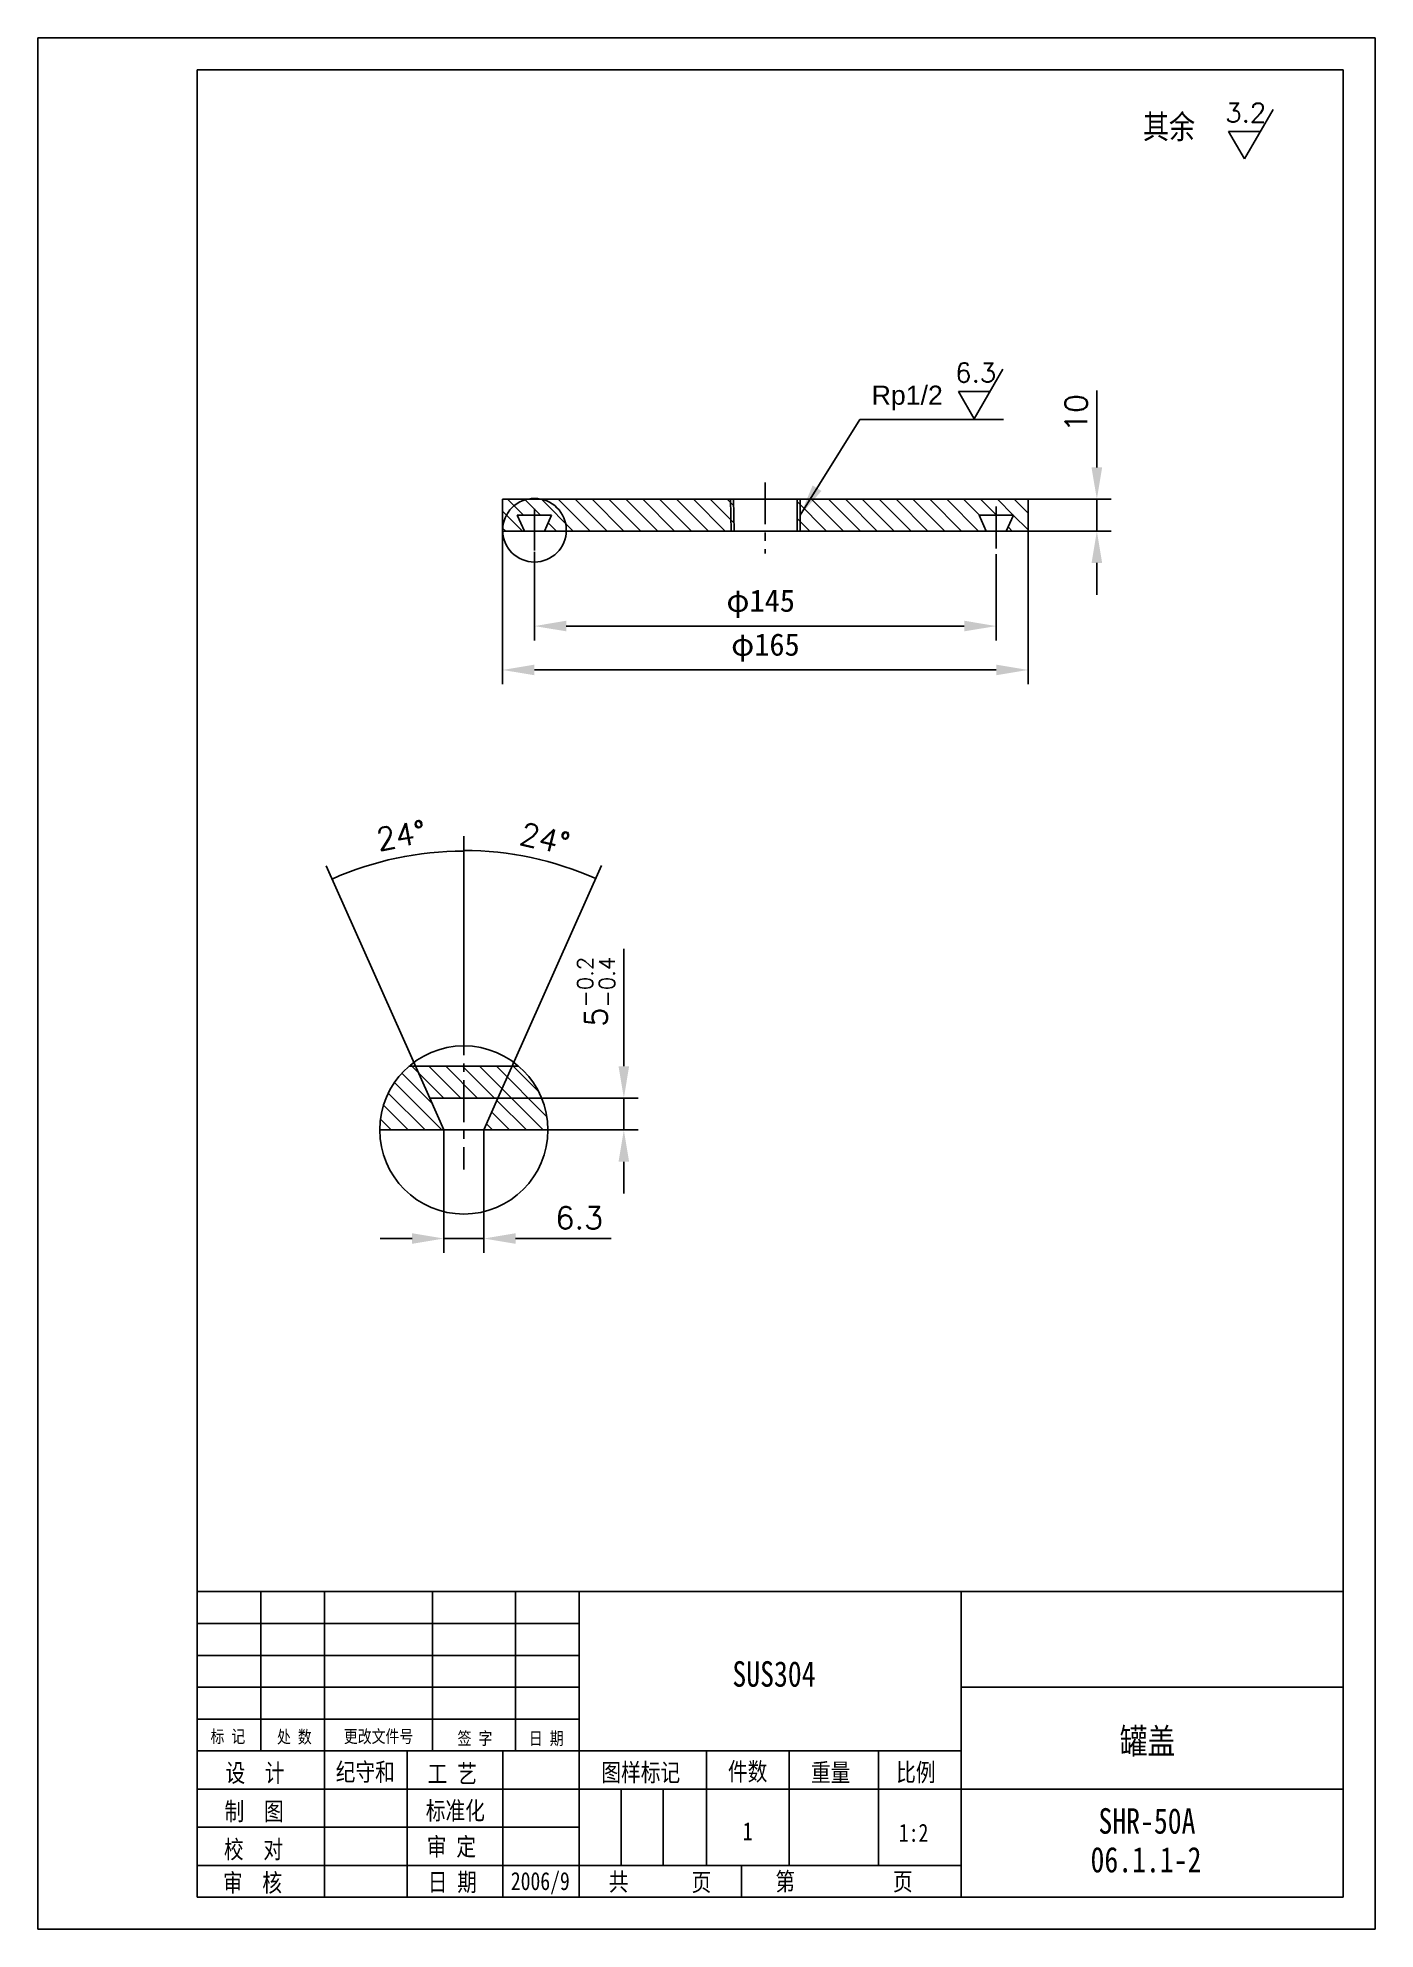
# Model space of a CAD drawing. Extents: x 252 to 672, y -30 to 564.
import ezdxf

# ---------------------------------------------------------------- set-up
doc = ezdxf.new("R2010")
doc.units = 0
doc.header["$LTSCALE"] = 10.5
doc.header["$MEASUREMENT"] = 0
doc.linetypes.add('CENTER', pattern=[2, 1.25, -0.25, 0.25, -0.25])
doc.layers.get('DEFPOINTS').update_dxf_attribs({"linetype": 'CONTINUOUS'})
doc.layers.add('PART', color=3, linetype='CONTINUOUS')
doc.layers.add('SMPEN_THICK', color=7, linetype='CONTINUOUS')
doc.styles.add('HZDX', font='', dxfattribs={"width": 0.8, "height": 7.5})
doc.styles.get("Standard").update_dxf_attribs({"font": 'txt.shx', "height": 7, "bigfont": 'gbcbig.shx'})
doc.styles.get('HZDX').set_extended_font_data('SimSun')
doc.dimstyles.get("Standard").update_dxf_attribs({"dimtxt": 0.18, "dimasz": 0.18, "dimexe": 0.18, "dimexo": 0.0625, "dimgap": 0.09, "dimtad": 0, "dimtih": 1, "dimtoh": 1, "dimdec": 4, "dimzin": 0, "dimdsep": 46, "dimtxsty": 'Standard', "dimcen": 0.09, "dimadec": 0, "dimazin": 0, "dimtfac": 1, "dimtdec": 4, "dimtofl": 0, "dimtmove": 0, "dimatfit": 3, "dimfxl": 1, "dimtolj": 1, "dimtzin": 0, "dimarcsym": 0})

# ---------------------------------------------------------------- blocks, each defined once
blk = doc.blocks.new('*D6')
at = {"layer": 'DEFPOINTS', "color": 0, "transparency": 16777216}
for p in [(379.82, 221.11), (392.36, 221.11), (392.36, 187.02)]:
    blk.add_point(p, dxfattribs=at)
at = {"layer": 'SMPEN_THICK', "color": 2, "lineweight": -2, "transparency": 16777216}
for p, q in [((379.82, 221.11), (379.82, 182.52)), ((392.36, 221.11), (392.36, 182.52)), ((369.82, 187.02), (359.82, 187.02)), ((379.82, 187.02), (392.36, 187.02)), ((402.36, 187.02), (432.36, 187.02))]:
    blk.add_line(p, q, dxfattribs=at)
at = {"layer": 'SMPEN_THICK', "color": 2, "transparency": 16777216}
for points in [[(369.82, 188.69), (369.82, 185.36), (379.82, 187.02)], [(402.36, 188.69), (402.36, 185.36), (392.36, 187.02)]]:
    blk.add_solid(points, dxfattribs=at)
at = {"layer": 'SMPEN_THICK', "color": 2, "transparency": 16777216, "insert": (422.36, 193.52), "char_height": 7, "attachment_point": 5}
blk.add_mtext('\\A1;6.3', dxfattribs=at)
blk = doc.blocks.new('*D7')
at = {"layer": 'DEFPOINTS', "color": 0, "transparency": 16777216}
for p in [(396.81, 231.11), (392.36, 221.11), (436.35, 221.11)]:
    blk.add_point(p, dxfattribs=at)
at = {"layer": 'SMPEN_THICK', "color": 2, "lineweight": -2, "transparency": 16777216}
for p, q in [((436.35, 241.11), (436.35, 277.99)), ((396.81, 231.11), (440.85, 231.11)), ((436.35, 221.11), (436.35, 231.11)), ((392.36, 221.11), (440.85, 221.11)), ((436.35, 211.11), (436.35, 201.11))]:
    blk.add_line(p, q, dxfattribs=at)
at = {"layer": 'SMPEN_THICK', "color": 2, "transparency": 16777216}
for points in [[(434.68, 241.11), (438.01, 241.11), (436.35, 231.11)], [(434.68, 211.11), (438.01, 211.11), (436.35, 221.11)]]:
    blk.add_solid(points, dxfattribs=at)
at = {"layer": 'SMPEN_THICK', "color": 2, "transparency": 16777216, "insert": (427.63, 264.55), "char_height": 7, "attachment_point": 5, "rotation": 90}
blk.add_mtext('\\A1;\\A1;5{\\H0.7x;\\S-0.2^ -0.4;}', dxfattribs=at)
blk = doc.blocks.new('*D8')
at = {"layer": 'DEFPOINTS', "color": 0, "transparency": 16777216}
for p in [(408.28, 402.73), (553.28, 401.98), (553.28, 379.37)]:
    blk.add_point(p, dxfattribs=at)
at = {"layer": 'SMPEN_THICK', "color": 2, "lineweight": -2, "transparency": 16777216}
for p, q in [((408.28, 402.73), (408.28, 374.87)), ((553.28, 401.98), (553.28, 374.87)), ((418.28, 379.37), (543.28, 379.37))]:
    blk.add_line(p, q, dxfattribs=at)
at = {"layer": 'SMPEN_THICK', "color": 2, "transparency": 16777216}
for points in [[(418.28, 381.04), (418.28, 377.71), (408.28, 379.37)], [(543.28, 381.04), (543.28, 377.71), (553.28, 379.37)]]:
    blk.add_solid(points, dxfattribs=at)
at = {"layer": 'SMPEN_THICK', "color": 2, "transparency": 16777216, "insert": (479.33, 386.4), "char_height": 7, "attachment_point": 5}
blk.add_mtext('\\A1;{\\f仿宋_GB2312|b0|i0|c134|p49;φ145}', dxfattribs=at)
blk = doc.blocks.new('*D9')
at = {"layer": 'DEFPOINTS', "color": 0, "transparency": 16777216}
for p in [(398.28, 409.19), (563.28, 409.19), (563.28, 365.58)]:
    blk.add_point(p, dxfattribs=at)
at = {"layer": 'SMPEN_THICK', "color": 2, "lineweight": -2, "transparency": 16777216}
for p, q in [((398.28, 409.19), (398.28, 361.08)), ((563.28, 409.19), (563.28, 361.08)), ((408.28, 365.58), (553.28, 365.58))]:
    blk.add_line(p, q, dxfattribs=at)
at = {"layer": 'SMPEN_THICK', "color": 2, "transparency": 16777216}
for points in [[(408.28, 367.25), (408.28, 363.92), (398.28, 365.58)], [(553.28, 367.25), (553.28, 363.92), (563.28, 365.58)]]:
    blk.add_solid(points, dxfattribs=at)
at = {"layer": 'SMPEN_THICK', "color": 2, "transparency": 16777216, "insert": (480.82, 372.61), "char_height": 7, "attachment_point": 5}
blk.add_mtext('\\A1;{\\f仿宋_GB2312|b0|i0|c134|p49;φ165}', dxfattribs=at)
blk = doc.blocks.new('*D10')
at = {"layer": 'DEFPOINTS', "color": 0, "transparency": 16777216}
for p in [(563.28, 419.19), (563.28, 409.19), (584.9, 409.19)]:
    blk.add_point(p, dxfattribs=at)
at = {"layer": 'SMPEN_THICK', "color": 2, "lineweight": -2, "transparency": 16777216}
for p, q in [((584.9, 429.19), (584.9, 453.35)), ((563.28, 419.19), (589.4, 419.19)), ((584.9, 409.19), (584.9, 419.19)), ((563.28, 409.19), (589.4, 409.19)), ((584.9, 399.19), (584.9, 389.19))]:
    blk.add_line(p, q, dxfattribs=at)
at = {"layer": 'SMPEN_THICK', "color": 2, "transparency": 16777216}
for points in [[(583.23, 429.19), (586.57, 429.19), (584.9, 419.19)], [(583.23, 399.19), (586.57, 399.19), (584.9, 409.19)]]:
    blk.add_solid(points, dxfattribs=at)
at = {"layer": 'SMPEN_THICK', "color": 2, "transparency": 16777216, "insert": (578.4, 446.27), "char_height": 7, "attachment_point": 5, "rotation": 90}
blk.add_mtext('\\A1;10', dxfattribs=at)
blk = doc.blocks.new('*D11')
at = {"layer": 'DEFPOINTS', "color": 0, "transparency": 16777216}
for p in [(358.06, 304.78), (386.09, 257.73), (375.37, 231.11), (379.82, 221.11), (386.09, 208.66)]:
    blk.add_point(p, dxfattribs=at)
at = {"layer": 'SMPEN_THICK', "color": 2, "lineweight": -2, "transparency": 16777216}
for p, q in [((386.09, 257.73), (386.09, 313.22)), ((375.37, 231.11), (342.9, 304.04))]:
    blk.add_line(p, q, dxfattribs=at)
blk.add_arc((386.09, 207.03), 101.69, 90, 114, dxfattribs=at)
at = {"layer": 'SMPEN_THICK', "color": 2, "transparency": 16777216, "insert": (366.43, 313.61), "char_height": 7, "attachment_point": 5, "rotation": 10.45094}
blk.add_mtext('\\A1;24°', dxfattribs=at)
blk = doc.blocks.new('*D12')
at = {"layer": 'DEFPOINTS', "color": 0, "transparency": 16777216}
for p in [(400.27, 307.91), (386.09, 257.73), (396.81, 231.11), (392.36, 221.11), (386.09, 208.66)]:
    blk.add_point(p, dxfattribs=at)
at = {"layer": 'SMPEN_THICK', "color": 2, "lineweight": -2, "transparency": 16777216}
for p, q in [((386.09, 257.73), (386.09, 313.4)), ((396.81, 231.11), (429.35, 304.2))]:
    blk.add_line(p, q, dxfattribs=at)
blk.add_arc((386.09, 207.03), 101.86, 66, 90, dxfattribs=at)
at = {"layer": 'SMPEN_THICK', "color": 2, "transparency": 16777216, "insert": (411.56, 312.56), "char_height": 7, "attachment_point": 5, "rotation": 346.42999}
blk.add_mtext('\\A1;24°', dxfattribs=at)

msp = doc.modelspace()

# ---------------------------------------------------------------- hatches: boundary and pattern name
at = {"layer": 'SMPEN_THICK'}
h = msp.add_hatch(dxfattribs=at)
h.set_pattern_fill('ANSI31', color=256, scale=30, angle=90, style=0)
h.set_pattern_definition([(135, (205.007, -181.461), (-2.65165, -2.65165), [])])
h.paths.add_polyline_path([(402.89292, 414.18532), (413.67197, 414.18532), (411.44583, 409.18532), (418.27837, 409.18532, 0.007139798), (418.28245, 409.47086, 0.345669742), (410.65509, 419.18532), (405.9098, 419.18532, 0.345669742), (398.28245, 409.47086, 0.007139798), (398.28652, 409.18532), (405.11906, 409.18532)])
h.paths.add_polyline_path([(398.28245, 409.47086, -0.345669742), (405.9098, 419.18532), (398.28245, 419.18532)])
h.paths.add_polyline_path([(470.03245, 409.18532), (469.83245, 419.18532), (410.65509, 419.18532, -0.345669742), (418.28245, 409.47086, -0.007139798), (418.27837, 409.18532)])
h.paths.add_polyline_path([(470.03245, 409.18532), (471.03265, 409.18532), (470.83265, 419.18532), (469.83245, 419.18532)])
h.paths.add_polyline_path([(490.73245, 409.18532), (491.73245, 409.18532), (491.73245, 419.18532), (490.73245, 419.18532)])
h.paths.add_polyline_path([(550.11906, 409.18532), (547.89292, 414.18532), (558.67197, 414.18532), (556.44583, 409.18532), (563.28245, 409.18532), (563.28245, 419.18532), (491.73245, 419.18532), (491.73245, 409.18532)])
h = msp.add_hatch(dxfattribs=at)
h.set_pattern_fill('ANSI31', color=256, scale=30, angle=90, style=0)
h.set_pattern_definition([(135, (-202.9594, -273.2944), (-2.65165, -2.65165), [])])
h.paths.add_polyline_path([(379.82462, 221.11098), (375.37233, 231.11098), (386.09233, 231.11098), (386.09233, 241.11098), (368.85145, 241.11098, 0.218205341), (359.68688, 221.11098)])
h.paths.add_polyline_path([(412.49779, 221.11098, 0.218205341), (403.33322, 241.11098), (386.09233, 241.11098), (386.09233, 231.11098), (396.81234, 231.11098), (392.36005, 221.11098)])

# ---------------------------------------------------------------- linework, layer by layer
at = {"layer": 'PART', "color": 6, "linetype": 'Continuous'}
for p, q in [((252.3068, 564.11288), (672.3068, 564.11288)), ((672.3068, 564.11288), (672.3068, -29.88711)), ((672.3068, -29.88711), (252.3068, -29.88711))]:
    msp.add_line(p, q, dxfattribs=at)
at = {"layer": 'PART', "color": 5, "linetype": 'Continuous'}
for p, q in [((302.3068, 554.11288), (662.3068, 554.11288)), ((662.3068, 554.11288), (662.3068, -19.88711)), ((302.3068, 76.11289), (302.3068, -19.88711)), ((662.3068, -19.88711), (302.3068, -19.88711))]:
    msp.add_line(p, q, dxfattribs=at)
at = {"layer": 'PART', "linetype": 'Continuous'}
for p, q in [((322.3068, 76.11289), (322.3068, 26.11289)), ((342.3068, 76.11289), (342.3068, -19.88711)), ((376.3068, 76.11289), (376.3068, 26.11289)), ((402.3068, 76.11289), (402.3068, 26.11289)), ((422.3068, 76.11289), (422.3068, -19.88711)), ((542.3068, 76.11289), (542.3068, -19.88711)), ((662.3068, 46.11289), (542.3068, 46.11289)), ((368.3068, 26.11289), (368.3068, -19.88711)), ((398.3068, 26.11289), (398.3068, -19.88711)), ((462.3068, 26.11289), (462.3068, -9.88711)), ((488.3068, 26.11289), (488.3068, -9.88711)), ((516.3068, 26.11289), (516.3068, -9.88711)), ((435.5068, 14.11289), (435.5068, -9.88711)), ((448.7068, 14.11289), (448.7068, -9.88711)), ((662.3068, 14.11289), (542.3068, 14.11289)), ((473.26235, -9.88711), (473.26235, -19.88711))]:
    msp.add_line(p, q, dxfattribs=at)
at = {"layer": 'SMPEN_THICK', "color": 6}
msp.add_line((252.3068, -29.88711), (252.3068, 564.11288), dxfattribs=at)
at = {"layer": 'SMPEN_THICK', "color": 5}
for p, q in [((302.3068, 76.11289), (302.3068, 554.11288)), ((662.3068, 76.11289), (302.3068, 76.11289))]:
    msp.add_line(p, q, dxfattribs=at)
at = {"layer": 'SMPEN_THICK'}
for p, q in [((640.2201, 541.64653), (631.2201, 526.05808)), ((631.2201, 526.05808), (626.2201, 534.71833)), ((626.2201, 534.71833), (636.2201, 534.71833)), ((555.4028, 460.00999), (546.4028, 444.42154)), ((541.4028, 453.08179), (551.4028, 453.08179)), ((546.4028, 444.42154), (541.4028, 453.08179)), ((469.83245, 419.18532), (470.03245, 409.18532)), ((491.73245, 419.18532), (491.73245, 409.18532)), ((422.3068, 66.11289), (302.3068, 66.11289)), ((422.3068, 56.11289), (302.3068, 56.11289)), ((422.3068, 46.11289), (302.3068, 46.11289)), ((422.3068, 36.11289), (302.3068, 36.11289)), ((542.3068, 26.11289), (302.3068, 26.11289)), ((542.3068, 14.11289), (302.3068, 14.11289)), ((422.3068, 2.11289), (302.3068, 2.11289)), ((542.3068, -9.88711), (302.3068, -9.88711))]:
    msp.add_line(p, q, dxfattribs=at)
at = {"layer": 'SMPEN_THICK', "color": 1, "linetype": 'CENTER'}
for p, q in [((480.78245, 424.48998), (480.78245, 402.19832)), ((408.28245, 416.20892), (408.28245, 402.73281)), ((553.28245, 416.88008), (553.28245, 401.97638)), ((386.09233, 257.73495), (386.09233, 208.6613))]:
    msp.add_line(p, q, dxfattribs=at)
at = {"layer": 'SMPEN_THICK', "color": 4}
for p, q in [((398.28245, 419.18532), (563.28245, 419.18532)), ((398.28245, 419.18532), (398.28245, 409.18532)), ((398.28245, 419.18532), (428.28245, 419.18532)), ((470.83225, 419.20531), (471.03225, 409.20531)), ((490.73245, 419.18532), (490.73245, 409.18532)), ((563.28245, 419.18532), (563.28245, 409.18532)), ((402.89292, 414.18532), (413.67197, 414.18532)), ((402.89292, 414.18532), (405.11906, 409.18532)), ((413.67197, 414.18532), (411.44583, 409.18532)), ((547.89292, 414.18532), (550.11906, 409.18532)), ((558.67197, 414.18532), (547.89292, 414.18532)), ((558.67197, 414.18532), (556.44583, 409.18532)), ((398.28245, 409.18532), (563.28245, 409.18532)), ((368.85145, 241.11098), (403.33322, 241.11098)), ((375.37233, 231.11098), (379.82462, 221.11098)), ((375.37233, 231.11098), (396.81234, 231.11098)), ((396.81234, 231.11098), (392.36005, 221.11098)), ((359.68688, 221.11098), (412.49779, 221.11098))]:
    msp.add_line(p, q, dxfattribs=at)
at = {"layer": 'SMPEN_THICK'}
for centre, radius in [((408.28245, 409.47086), 10), ((386.09233, 221.11098), 26.40546)]:
    msp.add_circle(centre, radius, dxfattribs=at)

# ---------------------------------------------------------------- texts
at = {"layer": 'SMPEN_THICK', "style": 'HZDX', "width": 0.8}
for s, height, p in [('SUS304', 8, (470.43537, 46.26792)), ('标 记', 4, (306.54045, 28.65396)), ('处 数', 4, (327.42485, 28.52586)), ('更改文件号', 4, (348.40387, 28.65575)), ('签 字', 4, (384.13184, 28.04747)), ('日 期', 4, (406.50949, 28.0039)), ('罐盖', 8, (592.07409, 25.16384)), ('设  计', 5.67, (311.2534, 16.35099)), ('纪守和', 5.67, (345.85171, 16.66523)), ('工 艺', 5.67, (374.73688, 16.09227)), ('图样标记', 5.67, (429.30091, 16.48888)), ('件数', 5.67, (469.0429, 16.78612)), ('重量', 5.67, (495.10506, 16.48975)), ('比例', 5.67, (521.87625, 16.52672)), ('制  图', 5.67, (310.95689, 4.28709)), ('标准化', 5.67, (374.14385, 4.50989)), ('SHR-50A', 8, (585.40274, 0.10415)), ('1', 5.67, (473.68264, -1.98017)), ('1:2', 5.67, (522.72708, -2.45001)), ('校  对', 5.67, (310.75314, -7.67055)), ('审 定', 5.67, (374.47736, -6.81347)), ('06.1.1-2', 8, (582.91329, -12.05277)), ('审  核', 5.67, (310.45662, -18.13627)), ('日 期', 5.67, (374.74938, -17.92683)), ('2006/9', 5.67, (400.85537, -17.61259)), ('共', 5.67, (431.60683, -17.8229)), ('第', 5.67, (483.94211, -17.74895)), ('页', 5.67, (520.8728, -17.74895)), ('页', 5.67, (457.62278, -17.9526))]:
    msp.add_text(s, height=height, dxfattribs=at).set_placement(p)
at = {"layer": 'SMPEN_THICK', "insert": (599.37938, 539.95103), "char_height": 7.5, "width": 41.3132, "attachment_point": 1, "style": 'HZDX'}
msp.add_mtext('其余', dxfattribs=at)
at = {"layer": 'SMPEN_THICK', "char_height": 6, "attachment_point": 1}
for s, insert, width in [('3.2', (625.23729, 543.60715), 32.9911), ('6.3', (540.41999, 461.97061), 32.9911), ('{\\fArial|b0|i0|c0|p32;Rp1/2}', (514.16307, 454.88353), 29.9240421)]:
    msp.add_mtext(s, dxfattribs=dict(at, insert=insert, width=width))

# ---------------------------------------------------------------- dimensions: what is measured, and where the dimension line sits
at = {"layer": 'SMPEN_THICK'}
dim = msp.add_linear_dim(base=(584.89897, 409.18532), p1=(563.28245, 419.18532), p2=(563.28245, 409.18532), angle=90, dimstyle='Standard', override={"dimscale": 2, "dimtxt": 3.5, "dimasz": 5, "dimexe": 2.25, "dimexo": 0, "dimgap": 1.5, "dimtad": 1, "dimtih": 0, "dimtoh": 0, "dimzin": 8, "dimclrd": 2, "dimclre": 2, "dimclrt": 2, "dimtm": 0.115, "dimtfac": 0.66667, "dimtofl": 1, "dimatfit": 1, "dimtvp": 5, "dimtzin": 8}, dxfattribs=at)
dim.commit()
dim.dimension.update_dxf_attribs({"geometry": '*D10', "text_midpoint": (584.89897, 446.26865), "dimtype": 160})
for base, p1, p2, text, picture, middle in [((563.28245, 365.58351), (398.28245, 409.18532), (563.28245, 409.18532), '{\\f仿宋_GB2312|b0|i0|c134|p49;φ165}', '*D9', (480.82263, 365.58351)), ((553.28245, 379.37183), (408.28245, 402.73281), (553.28245, 401.97638), '{\\f仿宋_GB2312|b0|i0|c134|p49;φ<>}', '*D8', (479.33183, 379.37183)), ((392.36005, 187.02345), (379.82462, 221.11098), (392.36005, 221.11098), '6.3', '*D6', (422.36005, 187.02345))]:
    dim = msp.add_linear_dim(base=base, p1=p1, p2=p2, text=text, dimstyle='Standard', override={"dimscale": 2, "dimtxt": 3.5, "dimasz": 5, "dimexe": 2.25, "dimexo": 0, "dimgap": 1.5, "dimtad": 1, "dimtih": 0, "dimtoh": 0, "dimzin": 8, "dimclrd": 2, "dimclre": 2, "dimclrt": 2, "dimtm": 0.115, "dimtfac": 0.66667, "dimtofl": 1, "dimatfit": 1, "dimtvp": 5, "dimtzin": 8}, dxfattribs=at)
    dim.commit()
    dim.dimension.update_dxf_attribs({"geometry": picture, "text_midpoint": middle, "dimtype": 160})
for base, line1, line2, picture, middle in [((358.06381, 304.78053), ((386.09233, 257.73495), (386.09233, 208.6613)), ((375.37233, 231.11098), (379.82462, 221.11098)), '*D11', (367.64711, 307.03277)), ((400.26915, 307.90674), ((396.81234, 231.11098), (392.36005, 221.11098)), ((386.09233, 257.73495), (386.09233, 208.6613)), '*D12', (409.99316, 306.05442))]:
    dim = msp.add_angular_dim_2l(base=base, line1=line1, line2=line2, dimstyle='Standard', override={"dimscale": 2, "dimtxt": 3.5, "dimasz": 5, "dimexe": 2.25, "dimexo": 0, "dimgap": 1.5, "dimtad": 1, "dimtih": 0, "dimtoh": 0, "dimzin": 8, "dimclrd": 2, "dimclre": 2, "dimclrt": 2, "dimtm": 0.115, "dimtfac": 0.66667, "dimtofl": 1, "dimatfit": 1, "dimtvp": 5, "dimtzin": 8}, dxfattribs=at)
    dim.commit()
    dim.dimension.update_dxf_attribs({"geometry": picture, "text_midpoint": middle, "dimtype": 162})
dim = msp.add_linear_dim(base=(436.34767, 221.11098), p1=(396.81234, 231.11098), p2=(392.36005, 221.11098), angle=90, text='\\A1;5{\\H0.7x;\\S-0.2^ -0.4;}', dimstyle='Standard', override={"dimscale": 2, "dimtxt": 3.5, "dimasz": 5, "dimexe": 2.25, "dimexo": 0, "dimgap": 1.5, "dimtad": 1, "dimtih": 0, "dimtoh": 0, "dimzin": 8, "dimclrd": 2, "dimclre": 2, "dimclrt": 2, "dimtm": 0.115, "dimtfac": 0.66667, "dimtofl": 1, "dimatfit": 1, "dimtvp": 5, "dimtzin": 8}, dxfattribs=at)
dim.commit()
dim.dimension.update_dxf_attribs({"geometry": '*D7', "text_midpoint": (436.34767, 264.55265), "dimtype": 160})

# ---------------------------------------------------------------- leaders
msp.add_leader([(491.73245, 414.18532), (510.45156, 444.22986), (555.53484, 444.22986)], dimstyle='Standard', override={"dimscale": 2, "dimtxt": 5, "dimasz": 5, "dimexe": 2.25, "dimexo": 0, "dimgap": 1.5, "dimtad": 0, "dimtih": 0, "dimtoh": 0, "dimzin": 8, "dimclrd": 2, "dimclre": 2, "dimclrt": 2, "dimtm": 0.115, "dimtfac": 0.66667, "dimtofl": 1, "dimatfit": 1, "dimtvp": 5, "dimtzin": 8}, dxfattribs=at)

doc.saveas('drawing.dxf')
